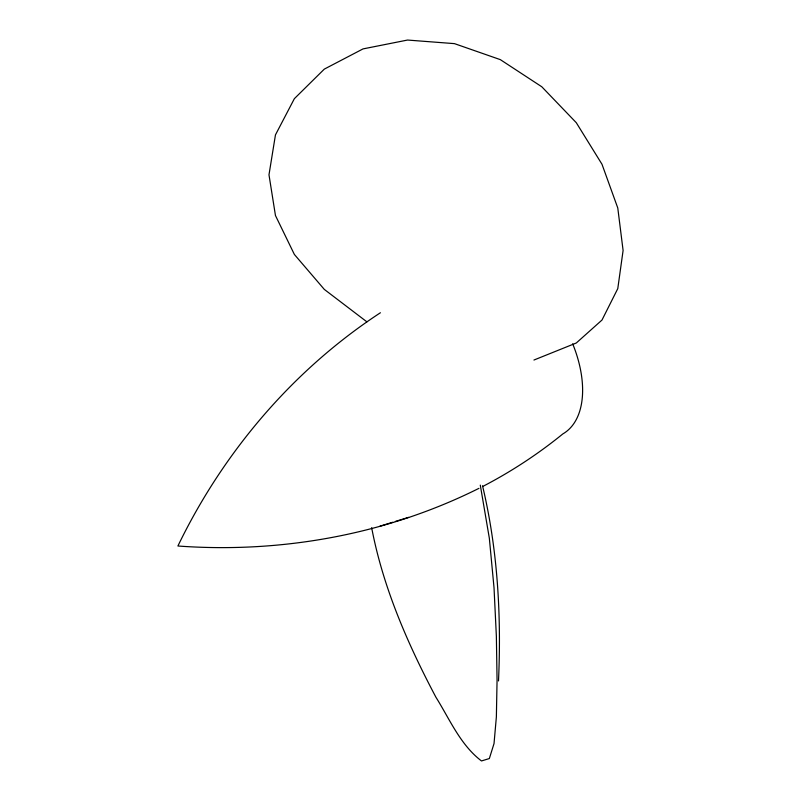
<?xml version="1.0" encoding="UTF-8"?>
<svg xmlns="http://www.w3.org/2000/svg" width="801" height="801" viewBox="0 0 801 801"><rect width="100%" height="100%" fill="white"/><g stroke="black" fill="none" stroke-linecap="round" stroke-linejoin="round"><path stroke-width="1.2" d="M498.502 680.95C501.446 615.619 497.721 549.466 482.512 485.716M380.415 312.75C293.056 369.902 223.249 452.195 177.902 546.002C281.001 553.571 386.302 534.647 478.958 488.34M483.363 486.147C511.539 471.459 538.212 453.947 562.863 433.902A95.389 55.079 60 0 0 572.685 343.809M533.937 360.039L576.289 342.998L601.992 320.04L617.781 288.63L623.098 250.473L617.781 208L601.992 164.265L576.289 122.703L541.796 86.778L500.325 59.634L454.457 43.634L407.549 40.05L363.033 48.901L324.315 69.116L294.368 98.673L275.454 134.888L268.986 174.808L275.454 215.519L294.368 254.448L324.315 289.411L366.898 321.852M379.994 526.167L392.71 522.242M395.334 521.441L408.59 517.346M371.654 527.669C383.028 587.443 407.619 643.714 435.934 697.25C449.721 719.238 460.295 744.83 481.481 760.95L489.341 758.547L494.027 743.578L496.37 716.925L497.061 680.339L496.37 636.294L494.027 587.804L489.341 538.252L480.29 485.116"/></g></svg>
